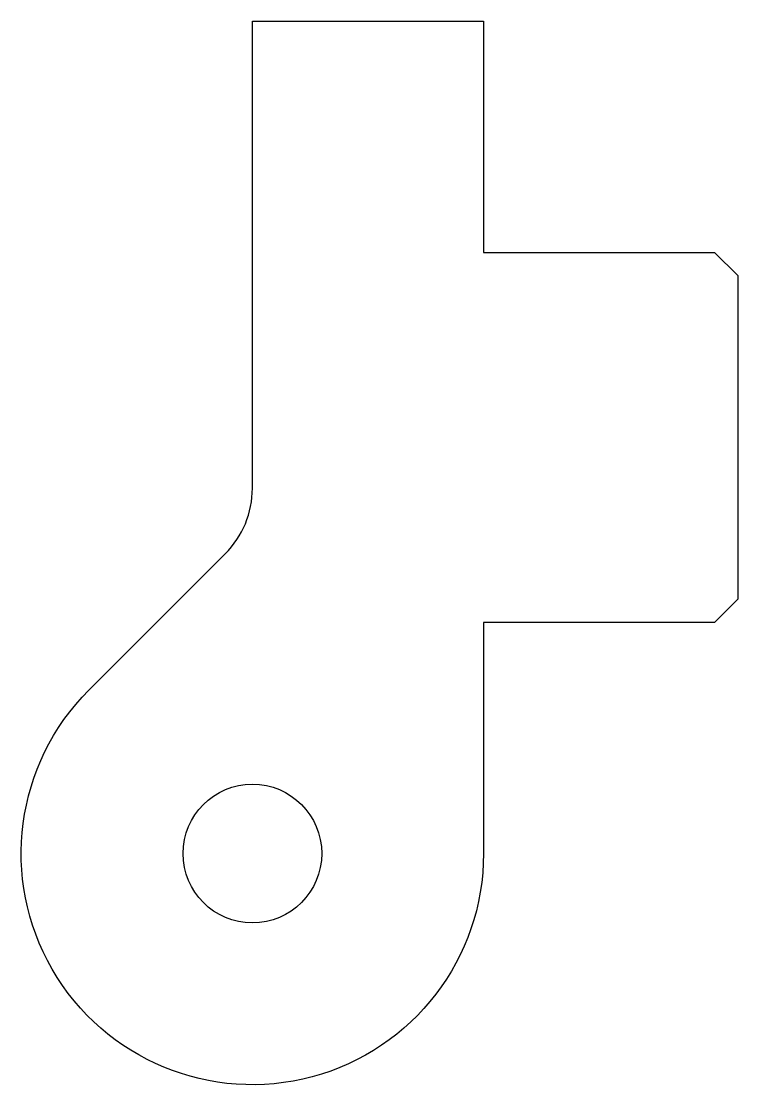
# Model space of a CAD drawing. Header units: millimetres. Extents: x -42 to -26.5, y 2 to 25.
import ezdxf

# ---------------------------------------------------------------- set-up
doc = ezdxf.new("R2010")
doc.units = ezdxf.units.MM
doc.layers.get('0').update_dxf_attribs({"linetype": 'CONTINUOUS'})

msp = doc.modelspace()

# ---------------------------------------------------------------- linework, layer by layer
msp.add_lwpolyline([(-26.5, 12.5), (-27, 12), (-32, 12), (-32, 7, -1.496606), (-40.536, 10.536), (-37.586, 13.485, 0.198912), (-37, 14.899), (-37, 25), (-32, 25), (-32, 20), (-27, 20), (-26.5, 19.5)], format="xyb", close=True)
msp.add_circle((-37, 7), 1.5)

doc.saveas('drawing.dxf')
